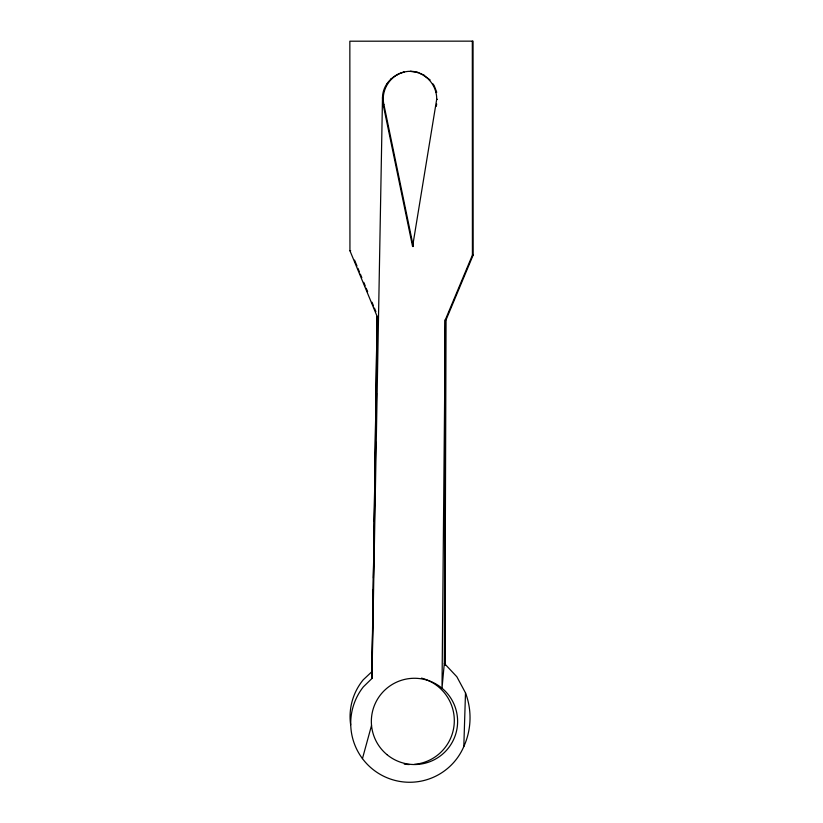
<?xml version="1.0" encoding="UTF-8"?>
<svg xmlns="http://www.w3.org/2000/svg" width="823" height="823" viewBox="0 0 823 823"><rect width="100%" height="100%" fill="white"/><g stroke="black" fill="none" stroke-linecap="round" stroke-linejoin="round"><path stroke-width="1.23" d="M444.862 665.282L445.325 319.818L472.412 255.099L472.32 41.15M444.307 663.4L445.325 319.818L446.066 319.818L473.153 255.099L473.06 41.15L349.847 41.201L349.94 250.748L377.088 316.289L371.975 678.45L363.355 686.855A58.937 58.937 0 0 0 379.537 773.99A58.937 58.937 0 0 0 463.812 746.564A70.161 70.15 0 0 0 465.499 692.894L456.847 676.753L444.307 663.4L442.013 688.203L445.325 319.818M444.873 665.282L446.066 319.818M377.088 316.289L371.975 678.45L382.489 97.639C382.716 80.068 401.624 67.167 418.166 72.527L410.44 71.385L411.181 71.385M373.22 589.607L371.842 671.733L363.19 679.849A58.032 58.032 0 0 0 350.66 724.868M373.416 578.065L374.043 540.845M374.372 521.597L374.887 490.806M375.298 466.425L375.71 442.044M376.245 409.967L376.533 393.281M377.181 354.785L377.356 344.518M463.812 746.564L465.499 692.894M413.331 246.53L383.93 104.686C380.535 90.571 389.989 75.315 404.144 72.085L403.404 72.085M417.426 72.527C428.886 76.055 437.003 87.361 436.694 99.336L412.59 246.53L383.189 104.686L382.489 97.639L383.23 97.639M436.293 106.332L436.674 103.996M362.449 758.611L371.533 725.423M396.779 74.595L397.519 74.595M423.886 75.438L430.1 79.924L429.359 79.924M391.028 78.72L391.769 78.72M386.543 84.203L387.283 84.203M433.495 85.674L434.225 85.674L432.857 83.761M383.631 90.653L384.372 90.653M435.995 92.299L436.735 92.299L434.647 86.775M436.694 99.336L437.435 99.336M383.189 104.686L383.93 104.686M349.94 250.748L350.68 250.748M472.412 255.099L473.153 255.099M419.246 73.01L424.617 75.438M354.559 260.109L356.987 265.963M357.954 268.308L359.404 271.816M360.381 274.152L361.832 277.67M363.766 282.351L365.227 285.859M366.194 288.204L367.644 291.712M372.006 302.247L373.467 305.755M374.434 308.1L375.885 311.608M421.489 678.121A43.928 43.928 0 0 1 414.463 764.361M409.36 764.536A43.928 43.928 0 0 1 404.258 764.125M386.944 754.609A43.135 43.135 0 0 0 457.002 728.653A43.135 43.135 0 0 0 399.494 680.96A43.135 43.135 0 0 0 386.944 754.609"/></g></svg>
